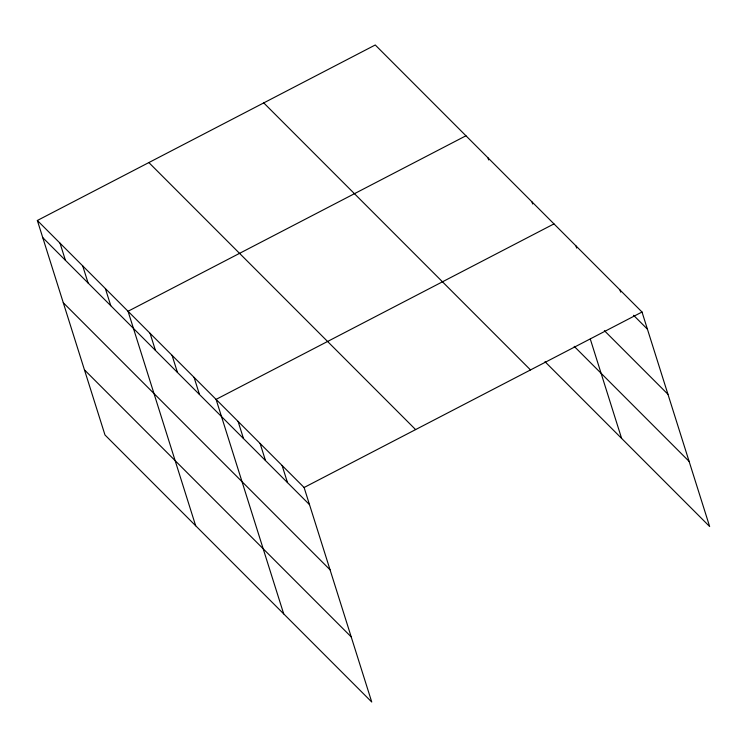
<?xml version="1.0" encoding="UTF-8"?>
<svg xmlns="http://www.w3.org/2000/svg" width="747" height="747" viewBox="0 0 747 747"><rect width="100%" height="100%" fill="white"/><g stroke="black" fill="none" stroke-linecap="round" stroke-linejoin="round"><path stroke-width="1.12" d="M37.35 220.477L304.104 487.502L371.745 702.012L104.982 434.978L37.35 220.477L375.255 44.988L642.018 312.022L709.65 526.523L545.002 361.707M465.96 135.777L128.045 311.266L195.677 525.776M553.985 223.895L216.079 399.384L283.711 613.894M304.104 487.502L642.018 312.022M633.568 315.29L647.425 329.166M604.379 330.65L667.958 394.295M574.191 346.347L689.117 461.394M263.747 102.899L530.51 369.924M148.858 162.566L415.612 429.59M42.756 237.621L309.51 504.655M63.29 302.75L330.043 569.784M84.448 369.849L351.202 636.883M620.01 289.985L620.682 292.133M575.993 245.931L576.665 248.069M590.335 339.175L621.616 438.405M531.976 201.867L532.658 204.015M487.968 157.804L488.641 159.951M282.095 465.474L287.502 482.618M260.096 443.447L265.493 460.591M238.088 421.411L243.494 438.564M194.071 377.356L199.477 394.5M172.062 355.329L177.469 372.473M150.054 333.293L155.46 350.446M105.374 288.566L110.78 305.71M82.702 265.867L88.109 283.02M60.021 243.177L65.428 260.32"/></g></svg>
